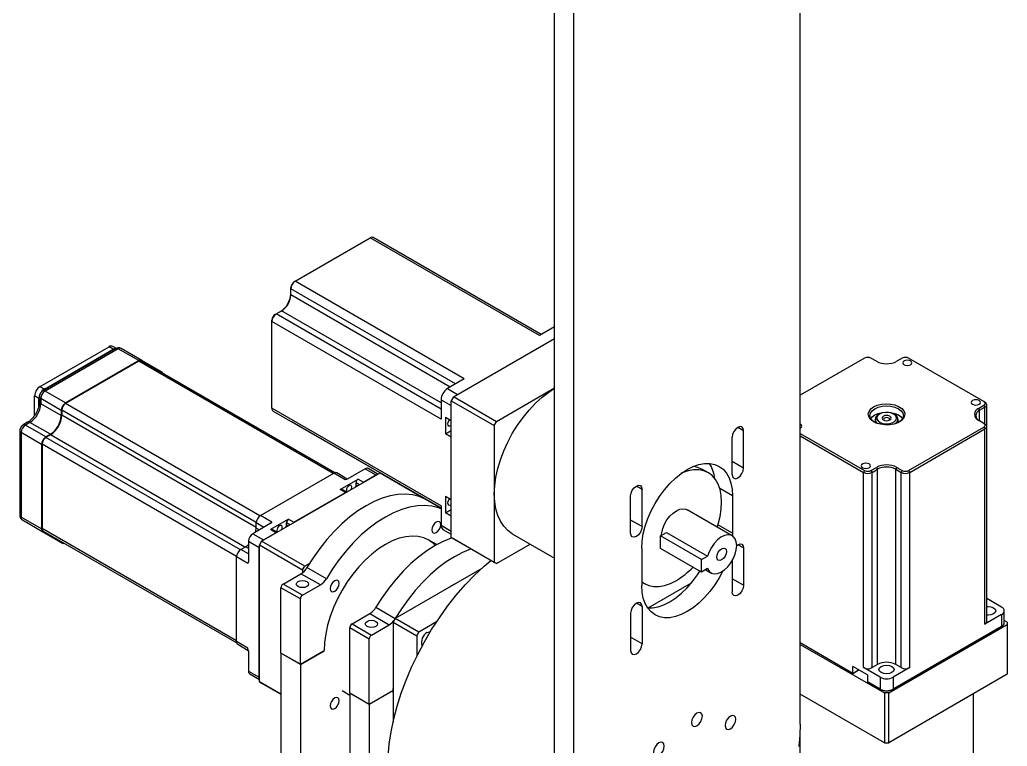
# Model space of a CAD drawing. Header units: millimetres. Extents: x -654 to -8, y -665 to 110.
# Drawn here: x -340.7 to -16.7, y -531.6 to -293.2 of the extents above; entities that cross this region are included whole.
import ezdxf

# ---------------------------------------------------------------- set-up
doc = ezdxf.new("R2010")
doc.units = ezdxf.units.MM

msp = doc.modelspace()

# ---------------------------------------------------------------- linework, layer by layer
at = {"color": 7, "linetype": 'Continuous', "lineweight": 25}
for p, q in [((-84.6, -524.33), (-84.6, 6.42)), ((-165.21, -563.52), (-165.21, -32.77)), ((-158.85, -567.19), (-158.85, -36.44)), ((-250.38, -379.01), (-225.7, -364.77)), ((-170.2, -396.81), (-225.7, -364.77)), ((-169.61, -396.47), (-224.7, -364.67)), ((-250.74, -379.22), (-250.38, -379.01)), ((-194.87, -411.06), (-250.38, -379.01)), ((-251.8, -383.5), (-251.8, -381.05)), ((-197.7, -412.69), (-251.8, -381.46)), ((-199.47, -413.71), (-251.8, -383.5)), ((-256.57, -389.73), (-254.8, -388.71)), ((-202.47, -418.91), (-254.8, -388.71)), ((-257.98, -420.68), (-257.98, -391.77)), ((-256.92, -389.93), (-256.57, -389.73)), ((-202.47, -420.96), (-256.57, -389.73)), ((-202.47, -424.22), (-257.98, -392.18)), ((-165.21, -393.93), (-170.2, -396.81)), ((-198.44, -416.95), (-165.21, -397.77)), ((-334.07, -413.54), (-311.44, -400.48)), ((-309.15, -401.1), (-333.19, -414.98)), ((-332.65, -414.36), (-310.03, -401.29)), ((-308.4, -401.17), (-332.44, -415.05)), ((-310.03, -401.29), (-311.44, -400.48)), ((-309, -401.04), (-310.19, -400.35)), ((-301.68, -405.05), (-308.4, -401.17)), ((-300.68, -404.95), (-307.4, -401.07)), ((-301.68, -405.05), (-325.72, -418.93)), ((-294.25, -408.67), (-300.65, -404.97)), ((-63.52, -404.23), (-84.6, -416.4)), ((-59.63, -405.25), (-61.4, -404.23)), ((-51.15, -404.23), (-52.91, -405.25)), ((-24.35, -418.47), (-49.03, -404.23)), ((-301.68, -405.25), (-325.72, -419.13)), ((-237.87, -442.09), (-301.68, -405.25)), ((-237.3, -441.83), (-300.81, -405.17)), ((-194.87, -411.06), (-200.35, -414.22)), ((-334.07, -413.54), (-332.65, -414.36)), ((-200.35, -414.22), (-197.03, -416.14)), ((-165.21, -414.1), (-184.3, -425.12)), ((-334.42, -417.42), (-335.84, -416.6)), ((-335.84, -422.97), (-335.84, -416.6)), ((-334.42, -419.85), (-334.42, -417.42)), ((-334.29, -416.89), (-334.29, -418.6)), ((-327.14, -421.38), (-333.86, -417.5)), ((-333.86, -417.5), (-333.86, -419.21)), ((-325.72, -418.93), (-332.44, -415.05)), ((-202.47, -417.89), (-202.47, -424.22)), ((-202.47, -417.89), (-199.15, -419.81)), ((-198.44, -416.95), (-199.15, -418.18)), ((-184.3, -425.12), (-198.44, -416.95)), ((-327.14, -423.09), (-333.86, -419.21)), ((-261.9, -455.98), (-325.72, -419.13)), ((-202.47, -452.72), (-257.98, -420.68)), ((-199.15, -418.18), (-185.01, -426.34)), ((-199.15, -463.09), (-199.15, -418.18)), ((-26.12, -420.72), (-24.35, -419.7)), ((-26.12, -420.72), (-25.76, -421.33)), ((-25.76, -421.33), (-23.99, -420.31)), ((-24.35, -418.47), (-23.99, -418.68)), ((-24.35, -419.7), (-23.99, -420.31)), ((-23.99, -425.82), (-23.99, -420.31)), ((-23.41, -490.74), (-23.41, -419.5)), ((-327.14, -421.38), (-327.14, -423.09)), ((-326.96, -421.27), (-326.96, -422.99)), ((-263.13, -458.12), (-326.96, -421.27)), ((-263.14, -459.83), (-326.96, -422.99)), ((-257.57, -421.59), (-202.47, -453.4)), ((-201.06, -423.55), (-199.15, -424.65)), ((-201.06, -423.55), (-201.06, -429.06)), ((-60.02, -424.29), (-60.02, -425.36)), ((-58.57, -422.56), (-58.93, -422.76)), ((-53.62, -422.76), (-53.98, -422.56)), ((-52.52, -425.36), (-52.52, -424.29)), ((-25.76, -424.8), (-25.76, -421.33)), ((-338.14, -425.26), (-339.63, -426.12)), ((-337.39, -425.34), (-338.88, -426.19)), ((-332.16, -430.07), (-338.88, -426.19)), ((-330.67, -429.22), (-337.39, -425.34)), ((-251.38, -425.16), (-202.47, -453.4)), ((-185.01, -426.34), (-184.3, -425.12)), ((-185.01, -426.34), (-185.01, -471.25)), ((-103.18, -428.03), (-105.06, -426.95)), ((-49.03, -441.09), (-24.35, -426.84)), ((-48.67, -441.7), (-23.99, -427.46)), ((-24.35, -425.62), (-26.12, -424.6)), ((-24.35, -425.62), (-23.99, -425.82)), ((-24.35, -426.84), (-23.99, -427.46)), ((-23.99, -491.55), (-23.99, -427.46)), ((-340.73, -428.03), (-340.73, -455.79)), ((-333.57, -432.52), (-340.29, -428.64)), ((-340.29, -428.64), (-340.29, -456.41)), ((-330.67, -429.22), (-332.16, -430.07)), ((-330.67, -429.42), (-332.16, -430.28)), ((-268.33, -467.12), (-332.16, -430.28)), ((-266.86, -466.26), (-330.67, -429.42)), ((-201.06, -429.06), (-199.15, -427.96)), ((-199.15, -430.16), (-201.06, -429.06)), ((-106.93, -442.44), (-106.93, -430.2)), ((-103.18, -440.28), (-103.18, -428.03)), ((-84.6, -428.92), (-63.52, -441.09)), ((-84.6, -429.74), (-63.87, -441.7)), ((-333.57, -432.52), (-333.57, -460.28)), ((-333.4, -432.42), (-333.4, -460.18)), ((-269.57, -469.27), (-333.4, -432.42)), ((-227.37, -440.52), (-233.07, -443.82)), ((-227.37, -440.52), (-223.83, -442.56)), ((-223.17, -442.27), (-226.37, -440.42)), ((-114.76, -441.84), (-116.88, -440.61)), ((-103.18, -440.28), (-106.93, -438.12)), ((-61.4, -441.09), (-59.63, -440.07)), ((-61.05, -441.7), (-59.28, -440.68)), ((-59.63, -440.07), (-59.28, -440.68)), ((-59.28, -504.78), (-59.28, -440.68)), ((-52.91, -440.07), (-53.27, -440.68)), ((-53.27, -504.78), (-53.27, -440.68)), ((-53.27, -440.68), (-51.5, -441.7)), ((-52.91, -440.07), (-51.15, -441.09)), ((-261.73, -455.87), (-237.69, -441.99)), ((-261.38, -464.32), (-222.49, -441.87)), ((-233.98, -444.13), (-237.69, -441.99)), ((-233.24, -443.89), (-236.69, -441.89)), ((-235.6, -447.32), (-229.66, -443.89)), ((-229.66, -443.89), (-227.9, -444.91)), ((-227.9, -444.91), (-223.83, -442.56)), ((-223.79, -442.62), (-223.83, -442.56)), ((-222.49, -441.87), (-208.34, -450.03)), ((-63.52, -441.09), (-63.87, -441.7)), ((-63.87, -505.8), (-63.87, -441.7)), ((-61.4, -441.09), (-61.05, -441.7)), ((-61.05, -505.8), (-61.05, -441.7)), ((-51.15, -441.09), (-51.5, -441.7)), ((-51.5, -505.8), (-51.5, -441.7)), ((-49.03, -441.09), (-48.67, -441.7)), ((-48.67, -505.8), (-48.67, -441.7)), ((-230.44, -446.46), (-230.37, -445.77)), ((-230.37, -445.77), (-230.37, -445.11)), ((-229.24, -445.77), (-230.37, -445.11)), ((-230.37, -445.77), (-229.8, -446.09)), ((-227.9, -444.91), (-227.86, -444.97)), ((-136.52, -447.28), (-138.39, -446.19)), ((-106.84, -449.39), (-111.01, -446.98)), ((-250.74, -458.09), (-233.84, -448.34)), ((-233.84, -448.34), (-235.6, -447.32)), ((-233.47, -448.21), (-235.1, -447.27)), ((-233.84, -448.34), (-233.8, -448.4)), ((-208.34, -450.03), (-208.51, -450.13)), ((-208.34, -450.03), (-207.64, -450.44)), ((-201.06, -449.51), (-199.15, -450.62)), ((-201.06, -449.51), (-201.06, -455.03)), ((-140.26, -461.69), (-140.26, -449.44)), ((-136.52, -459.52), (-136.52, -447.28)), ((-106.84, -449.39), (-106.84, -461.64)), ((-202.47, -453.54), (-207.68, -450.53)), ((-207.64, -450.56), (-207.64, -450.44)), ((-202.47, -452.72), (-202.47, -459.05)), ((-333.57, -460.28), (-340.29, -456.41)), ((-258.02, -458.01), (-261.73, -455.87)), ((-201.06, -455.03), (-199.15, -453.92)), ((-199.15, -456.13), (-201.06, -455.03)), ((-106.91, -462.53), (-121.76, -453.96)), ((-339.88, -457.32), (-333.16, -461.2)), ((-258.57, -458.54), (-264.28, -461.83)), ((-263.14, -460.03), (-263.14, -458.32)), ((-260.67, -459.75), (-263.14, -458.32)), ((-262.16, -460.61), (-263.14, -460.03)), ((-258.57, -458.54), (-258.02, -458.01)), ((-252.5, -457.07), (-258.44, -460.5)), ((-253.28, -459.65), (-253.21, -458.95)), ((-253.21, -458.95), (-253.21, -458.3)), ((-252.08, -458.95), (-253.21, -458.3)), ((-253.21, -458.95), (-252.64, -459.28)), ((-252.5, -457.07), (-250.74, -458.09)), ((-250.74, -458.09), (-250.7, -458.16)), ((-202.47, -459.05), (-199.15, -460.97)), ((-136.52, -459.52), (-140.26, -457.36)), ((-106.84, -461.64), (-111.61, -458.89)), ((-333.47, -461.02), (-333.44, -461.04)), ((-333.44, -461.04), (-326.72, -464.92)), ((-269.58, -497.02), (-333.4, -460.18)), ((-333.03, -460.98), (-269.52, -497.65)), ((-264.28, -461.83), (-260.74, -463.87)), ((-260.74, -463.87), (-256.67, -461.52)), ((-256.67, -461.52), (-258.44, -460.5)), ((-256.31, -461.4), (-257.94, -460.45)), ((-256.67, -461.52), (-256.64, -461.58)), ((-201.85, -460.42), (-199.15, -461.98)), ((-185.01, -471.25), (-199.15, -463.09)), ((-199.15, -463.09), (-198.44, -463.5)), ((-179.11, -461.85), (-165.21, -469.87)), ((-130.42, -462.59), (-128.47, -461.47)), ((-116.99, -470.35), (-130.42, -462.59)), ((-130.42, -466.68), (-130.42, -462.59)), ((-128.47, -461.47), (-115.03, -469.22)), ((-106.84, -461.64), (-106.86, -462.56)), ((-326.63, -464.68), (-326.6, -464.7)), ((-326.6, -464.7), (-269.52, -497.65)), ((-268.17, -467.01), (-266.68, -466.16)), ((-265.69, -466.73), (-266.68, -466.16)), ((-265.69, -464.28), (-262.15, -466.32)), ((-265.69, -464.28), (-265.69, -470.87)), ((-262.15, -508.94), (-262.15, -466.32)), ((-262.15, -466.32), (-262.08, -466.32)), ((-261.38, -464.32), (-262.08, -465.54)), ((-262.08, -465.54), (-247.94, -473.71)), ((-262.08, -510.45), (-262.08, -465.54)), ((-247.23, -472.48), (-261.38, -464.32)), ((-260.74, -463.87), (-260.71, -463.93)), ((-203.88, -465.42), (-206.47, -463.93)), ((-198.44, -463.5), (-184.3, -471.66)), ((-184.3, -471.66), (-173.2, -465.25)), ((-136.61, -466.57), (-136.61, -478.82)), ((-103.18, -466.52), (-105.06, -465.44)), ((-103.18, -466.52), (-103.18, -478.77)), ((-265.87, -471.61), (-269.58, -469.46)), ((-269.58, -497.23), (-269.58, -469.46)), ((-265.69, -468.44), (-268.17, -467.01)), ((-116.99, -474.43), (-130.42, -466.68)), ((-116.99, -470.35), (-115.03, -469.22)), ((-247.94, -473.71), (-247.23, -472.48)), ((-245.66, -471.57), (-247.23, -472.48)), ((-240.12, -476.6), (-246.48, -472.93)), ((-184.3, -471.66), (-185.01, -471.25)), ((-116.99, -474.43), (-116.99, -470.35)), ((-106.93, -470.65), (-106.93, -480.94)), ((-254.31, -478.36), (-248.44, -474.98)), ((-242.08, -478.65), (-248.44, -474.98)), ((-247.94, -473.71), (-247.94, -474.64)), ((-189.11, -473.22), (-217.54, -489.63)), ((-115.03, -473.31), (-116.99, -474.43)), ((-115.64, -473.66), (-113.91, -474.66)), ((-248.65, -483.26), (-255.01, -479.59)), ((-255.01, -501.02), (-255.01, -479.59)), ((-247.94, -482.04), (-254.31, -478.36)), ((-247.94, -482.04), (-242.08, -478.65)), ((-136.61, -477.72), (-135.76, -478.21)), ((-134.48, -486.17), (-120.28, -477.97)), ((-103.18, -478.77), (-106.93, -476.61)), ((-248.65, -504.69), (-248.65, -483.26)), ((-223.85, -485.99), (-217.54, -489.64)), ((-136.52, -485.77), (-138.39, -484.69)), ((-136.52, -485.77), (-136.52, -498.02)), ((-18.51, -485.94), (-23.41, -483.12)), ((-231.68, -491.43), (-225.82, -488.04)), ((-225.82, -488.04), (-219.45, -491.72)), ((-140.26, -487.93), (-140.26, -500.18)), ((-18.51, -488.39), (-23.99, -491.55)), ((-18.51, -488.39), (-18.51, -492.27)), ((-17.64, -491.04), (-17.64, -487.17)), ((-231.68, -491.43), (-225.31, -495.1)), ((-225.31, -495.1), (-219.45, -491.72)), ((-217.54, -489.63), (-218.24, -490.85)), ((-218.24, -490.85), (-210.47, -495.34)), ((-218.24, -490.85), (-218.24, -523.69)), ((-209.76, -494.12), (-217.54, -489.63)), ((-203.94, -490.76), (-209.76, -494.12)), ((-55.57, -514.11), (-16.68, -491.66)), ((-18.69, -492.37), (-54.33, -512.94)), ((-18.51, -492.27), (-54.15, -512.84)), ((-18.69, -492.37), (-18.51, -492.27)), ((-16.68, -490.84), (-17.64, -490.29)), ((-16.68, -490.84), (-16.68, -507.99)), ((-232.39, -492.65), (-226.02, -496.33)), ((-232.39, -514.08), (-232.39, -492.65)), ((-210.47, -495.34), (-209.76, -494.12)), ((-210.47, -495.34), (-210.47, -502.06)), ((-265.87, -499.37), (-269.58, -497.23)), ((-269.17, -498.14), (-265.73, -500.13)), ((-226.02, -517.76), (-226.02, -496.33)), ((-136.52, -498.02), (-140.26, -495.85)), ((-67.36, -507.67), (-84.6, -497.71)), ((-67.36, -507.67), (-84.6, -497.71)), ((-84.6, -498.16), (-56.98, -514.11)), ((-265.69, -500.31), (-265.87, -499.37)), ((-265.69, -500.31), (-265.69, -506.9)), ((-248.65, -504.69), (-255.01, -501.02)), ((-255.01, -501.06), (-254.98, -501.04)), ((-248.65, -504.74), (-255.01, -501.06)), ((-255.01, -501.06), (-255.01, -546.01)), ((-248.65, -504.69), (-240.85, -500.19)), ((-248.65, -504.74), (-240.87, -500.25)), ((-248.65, -504.74), (-248.65, -549.69)), ((-62.58, -508.18), (-67.36, -505.42)), ((-67.36, -507.67), (-67.36, -505.42)), ((-59.28, -504.78), (-61.05, -505.8)), ((-51.5, -505.8), (-53.27, -504.78)), ((-265.69, -506.9), (-262.15, -508.94)), ((-265.28, -507.82), (-262.08, -509.66)), ((-67.36, -507.67), (-65.45, -506.57)), ((-67.36, -507.67), (-65.63, -506.67)), ((-65.63, -506.67), (-65.4, -506.55)), ((-65.63, -506.67), (-65.45, -506.57)), ((-65.45, -506.57), (-65.45, -506.52)), ((-58.39, -508.96), (-63.87, -505.8)), ((-62.58, -508.18), (-62.58, -510.42)), ((-16.68, -507.99), (-55.57, -530.44)), ((-48.67, -505.8), (-54.15, -508.96)), ((-262.15, -508.94), (-262.08, -508.94)), ((-255.01, -514.54), (-262.08, -510.45)), ((-262.08, -510.45), (-261.38, -510.86)), ((-261.38, -510.86), (-255.01, -514.54)), ((-218.24, -511.93), (-218.28, -513.29)), ((-58.39, -512.84), (-62.58, -510.42)), ((-62.23, -510.63), (-62.58, -510.42)), ((-58.22, -512.94), (-62.23, -510.63)), ((-58.39, -508.96), (-58.39, -512.84)), ((-54.15, -508.96), (-54.15, -512.84)), ((-234.97, -513.29), (-232.39, -514.78)), ((-232.39, -514.08), (-226.02, -517.76)), ((-232.39, -514.12), (-232.35, -514.1)), ((-232.39, -514.12), (-226.02, -517.8)), ((-232.39, -514.12), (-232.39, -559.03)), ((-226.02, -517.76), (-218.28, -513.29)), ((-226.02, -517.8), (-218.28, -513.33)), ((-218.31, -513.31), (-218.28, -513.33)), ((-218.28, -513.33), (-218.24, -514.69)), ((-56.98, -530.44), (-84.6, -514.49)), ((-58.22, -512.94), (-58.39, -512.84)), ((-55.57, -514.11), (-56.98, -514.11)), ((-56.98, -514.11), (-56.98, -530.44)), ((-55.57, -530.44), (-55.57, -514.11)), ((-54.33, -512.94), (-54.15, -512.84)), ((-27.77, -541.87), (-27.77, -514.39)), ((-226.02, -517.8), (-226.02, -562.71)), ((-84.77, -528.57), (-84.77, -541.87)), ((-56.98, -530.44), (-55.57, -530.44))]:
    msp.add_line(p, q, dxfattribs=at)
at = {"color": 7, "linetype": 'Continuous', "lineweight": 25, "flags": 128}
for points in [[(-300.32, -405.45), (-300.38, -405.3), (-300.51, -405.1), (-300.68, -404.95), (-300.9, -404.87), (-301.14, -404.86), (-301.41, -404.92), (-301.68, -405.05)], [(-50.55, -405.15), (-50.87, -405.43), (-50.99, -405.76), (-50.87, -406.09), (-50.55, -406.37), (-50.06, -406.56), (-49.49, -406.63), (-48.91, -406.56), (-48.42, -406.37), (-48.1, -406.09), (-47.99, -405.76), (-48.1, -405.43), (-48.42, -405.15), (-48.91, -404.96), (-49.49, -404.89), (-50.06, -404.96), (-50.55, -405.15)], [(-185.01, -448.8), (-184.88, -446.12), (-184.5, -443.33), (-183.88, -440.46), (-183.01, -437.55), (-181.92, -434.63), (-180.61, -431.75), (-179.11, -428.94), (-177.42, -426.22), (-175.58, -423.65), (-173.6, -421.25), (-171.51, -419.04), (-169.34, -417.07), (-167.11, -415.34), (-165.21, -414.1)], [(-28.06, -418.13), (-28.39, -418.41), (-28.5, -418.74), (-28.39, -419.07), (-28.06, -419.35), (-27.57, -419.54), (-27, -419.61), (-26.43, -419.54), (-25.94, -419.35), (-25.61, -419.07), (-25.5, -418.74), (-25.61, -418.41), (-25.94, -418.13), (-26.43, -417.94), (-27, -417.87), (-27.57, -417.94), (-28.06, -418.13)], [(-60.52, -420.21), (-59.33, -419.68), (-57.95, -419.33), (-56.46, -419.2), (-54.96, -419.28), (-53.55, -419.57), (-52.31, -420.06), (-51.31, -420.71), (-50.63, -421.49), (-50.3, -422.33), (-50.35, -423.2), (-50.77, -424.03), (-51.53, -424.78), (-52.6, -425.4), (-53.89, -425.84), (-55.33, -426.08), (-56.84, -426.11), (-58.31, -425.92), (-59.65, -425.52), (-60.77, -424.95), (-61.62, -424.23), (-62.13, -423.41), (-62.27, -422.55), (-62.04, -421.69), (-61.44, -420.9), (-60.52, -420.21)], [(-60.33, -425.21), (-61.04, -424.65), (-61.59, -423.89), (-61.77, -423.07), (-61.59, -422.25), (-61.04, -421.48), (-60.16, -420.82), (-59.02, -420.32), (-57.7, -420), (-56.27, -419.89), (-54.85, -420), (-53.52, -420.32), (-52.38, -420.82)], [(-52.38, -420.82), (-51.51, -421.48), (-50.96, -422.25), (-50.77, -423.07), (-50.96, -423.89), (-51.51, -424.65), (-52.21, -425.21)], [(-199.15, -426.43), (-199.56, -426.57), (-199.9, -426.5), (-200.13, -426.24), (-200.21, -425.81), (-200.13, -425.3), (-199.9, -424.77), (-199.62, -424.38)], [(-61.48, -424.09), (-61.04, -423.52), (-60.16, -422.86), (-59.02, -422.36), (-57.7, -422.04), (-56.27, -421.93), (-54.85, -422.04), (-53.52, -422.36), (-52.38, -422.86), (-51.51, -423.52), (-51.07, -424.09)], [(-58.57, -422.56), (-59.19, -423.06), (-59.5, -423.65), (-59.45, -424.27), (-59.07, -424.84), (-58.37, -425.32), (-57.45, -425.63), (-56.41, -425.76), (-55.35, -425.68), (-54.39, -425.41), (-53.63, -424.97), (-53.16, -424.42), (-53.03, -423.81), (-53.25, -423.2), (-53.79, -422.67), (-54.61, -422.27), (-55.61, -422.05), (-56.68, -422.02), (-57.7, -422.2), (-58.57, -422.56)], [(-57.33, -423.27), (-57.66, -423.55), (-57.77, -423.88), (-57.66, -424.21), (-57.33, -424.5), (-56.85, -424.68), (-56.27, -424.75), (-55.7, -424.68), (-55.21, -424.5), (-54.89, -424.21), (-54.77, -423.88), (-54.89, -423.55), (-55.21, -423.27), (-55.7, -423.08), (-56.27, -423.02), (-56.85, -423.08), (-57.33, -423.27)], [(-55.57, -423.88), (-55.89, -423.76), (-56.27, -423.71), (-56.66, -423.76), (-56.98, -423.88), (-57.2, -424.07), (-57.27, -424.29), (-57.2, -424.51), (-57.12, -424.6)], [(-55.43, -424.6), (-55.35, -424.51), (-55.27, -424.29), (-55.35, -424.07), (-55.57, -423.88)], [(-53.45, -425.71), (-52.93, -425.27), (-52.57, -424.63), (-52.57, -423.95), (-52.93, -423.31), (-53.62, -422.76)], [(-251.38, -425.16), (-251.38, -425.16), (-251.41, -425.14)], [(-103.18, -428.03), (-103.33, -427.29), (-103.73, -426.82), (-104.34, -426.7), (-105.06, -426.95), (-105.77, -427.53), (-106.38, -428.35), (-106.79, -429.29), (-106.93, -430.2)], [(-84.6, -427.25), (-84.49, -427.19), (-84.16, -426.91), (-84.05, -426.58), (-84.16, -426.25), (-84.49, -425.97), (-84.6, -425.91)], [(-136.61, -466.57), (-136.48, -464.26), (-136.1, -461.83), (-135.47, -459.34), (-134.61, -456.83), (-133.53, -454.34), (-132.25, -451.9), (-130.78, -449.58), (-129.17, -447.39), (-127.42, -445.39), (-125.58, -443.6), (-123.67, -442.06), (-121.72, -440.79), (-119.78, -439.82), (-117.87, -439.16), (-116.03, -438.81), (-114.28, -438.8), (-112.66, -439.11), (-111.2, -439.75), (-109.91, -440.7), (-108.83, -441.95), (-107.97, -443.47), (-107.35, -445.23), (-106.97, -447.22), (-106.84, -449.39)], [(-119.52, -439.71), (-118.34, -439.98), (-116.88, -440.61)], [(-106.93, -442.44), (-106.79, -443.19), (-106.38, -443.66), (-105.77, -443.78), (-105.06, -443.53), (-104.34, -442.95), (-103.73, -442.13), (-103.33, -441.19), (-103.18, -440.28)], [(-64.12, -438.95), (-64.45, -439.23), (-64.56, -439.56), (-64.45, -439.89), (-64.12, -440.17), (-63.64, -440.36), (-63.06, -440.42), (-62.49, -440.36), (-62, -440.17), (-61.68, -439.89), (-61.56, -439.56), (-61.68, -439.23), (-62, -438.95), (-62.49, -438.76), (-63.06, -438.69), (-63.64, -438.76), (-64.12, -438.95)], [(-223.83, -442.56), (-223.55, -442.43), (-223.39, -442.39)], [(-111.86, -459.68), (-111.54, -458.67), (-110.92, -456.18), (-110.54, -453.76), (-110.41, -451.45), (-110.54, -449.29), (-110.92, -447.31), (-111.54, -445.54), (-112.4, -444.03), (-113.48, -442.78), (-114.76, -441.84), (-116.22, -441.2), (-117.83, -440.89), (-119.58, -440.9), (-121.42, -441.24), (-123.32, -441.9), (-123.64, -442.04)], [(-231.75, -446.56), (-231.82, -446.21), (-232.01, -445.99), (-232.29, -445.94), (-232.63, -446.05), (-232.97, -446.33), (-233.26, -446.71), (-233.45, -447.15), (-233.52, -447.58), (-233.45, -447.94), (-233.31, -448.12)], [(-231.95, -447.33), (-231.82, -446.99), (-231.75, -446.56)], [(-140.26, -449.44), (-140.12, -448.53), (-139.71, -447.59), (-139.11, -446.77), (-138.39, -446.19), (-137.67, -445.94), (-137.06, -446.06), (-136.66, -446.53), (-136.52, -447.28)], [(-207.68, -450.53), (-209.7, -449.66), (-211.87, -449.11), (-214.19, -448.88), (-216.62, -448.99), (-219.15, -449.43), (-221.75, -450.2), (-224.41, -451.29), (-227.08, -452.68), (-229.76, -454.38), (-232.41, -456.35), (-235.01, -458.59), (-237.54, -461.07), (-239.98, -463.77), (-242.29, -466.66), (-244.47, -469.73), (-246.48, -472.93)], [(-199.15, -452.39), (-199.56, -452.53), (-199.9, -452.47), (-200.13, -452.2), (-200.21, -451.78), (-200.13, -451.26), (-199.9, -450.73), (-199.62, -450.34)], [(-179.11, -461.85), (-179.11, -461.85), (-180.61, -460.77), (-181.92, -459.4), (-183.01, -457.74), (-183.88, -455.83), (-184.5, -453.68), (-184.88, -451.33), (-185.01, -448.8)], [(-202.47, -453.66), (-203.33, -453.33), (-205.51, -452.78), (-207.82, -452.56), (-210.26, -452.67), (-212.79, -453.11), (-215.39, -453.87), (-218.04, -454.96), (-220.72, -456.36), (-223.39, -458.05), (-226.05, -460.03), (-228.65, -462.26), (-231.18, -464.74), (-233.61, -467.44), (-235.93, -470.34), (-238.1, -473.4), (-240.12, -476.6)], [(-130.2, -462.47), (-130.08, -461.54), (-129.72, -460.12), (-129.13, -458.69), (-128.35, -457.34), (-127.41, -456.11), (-126.36, -455.09), (-125.26, -454.31), (-124.16, -453.82), (-123.11, -453.63), (-122.17, -453.77), (-121.76, -453.96)], [(-263.29, -461.26), (-263.21, -460.87), (-263.14, -460.03)], [(-254.59, -459.75), (-254.66, -459.4), (-254.85, -459.18), (-255.13, -459.12), (-255.47, -459.24), (-255.81, -459.51), (-256.1, -459.9), (-256.29, -460.34), (-256.36, -460.77), (-256.29, -461.12), (-256.15, -461.3)], [(-254.79, -460.52), (-254.66, -460.18), (-254.59, -459.75)], [(-202.57, -458.89), (-202.68, -458.3), (-203, -457.93), (-203.48, -457.83), (-204.05, -458.03), (-204.62, -458.49), (-205.1, -459.14), (-205.42, -459.88), (-205.54, -460.6), (-205.42, -461.19), (-205.1, -461.56), (-204.62, -461.66), (-204.05, -461.46), (-203.48, -461), (-203, -460.35), (-202.68, -459.61), (-202.57, -458.89)], [(-136.52, -459.52), (-136.66, -460.43), (-137.06, -461.37), (-137.67, -462.19), (-138.39, -462.77), (-139.11, -463.02), (-139.71, -462.9), (-140.12, -462.43), (-140.26, -461.69)], [(-333.57, -460.28), (-333.55, -460.59), (-333.46, -460.85), (-333.33, -461.05), (-333.16, -461.2), (-332.94, -461.28), (-332.7, -461.29), (-332.55, -461.26)], [(-204.31, -465.67), (-204.99, -465.02), (-206.5, -463.95), (-208.18, -463.19), (-210.02, -462.74), (-211.99, -462.62), (-214.08, -462.83), (-216.24, -463.36), (-218.47, -464.21), (-220.72, -465.36), (-222.97, -466.81), (-225.19, -468.53), (-227.36, -470.5), (-229.44, -472.7), (-231.42, -475.1), (-233.26, -477.66), (-234.94, -480.37), (-236.45, -483.18), (-237.75, -486.05), (-238.85, -488.96), (-239.71, -491.87), (-240.34, -494.73), (-240.72, -497.52), (-240.85, -500.19)], [(-198.95, -463.2), (-199.13, -463.26), (-201.78, -464.35), (-204.45, -465.75), (-207.13, -467.44), (-209.78, -469.41), (-212.39, -471.65), (-214.92, -474.13), (-217.35, -476.83), (-219.66, -479.73), (-221.84, -482.79), (-223.85, -485.99)], [(-115.03, -473.31), (-114.5, -474.17), (-113.76, -474.74), (-112.83, -474.98), (-111.78, -474.88), (-110.65, -474.44), (-109.51, -473.7), (-108.42, -472.68), (-107.43, -471.44), (-106.61, -470.06), (-105.98, -468.59), (-105.59, -467.13), (-105.46, -465.74), (-105.59, -464.5), (-105.98, -463.49), (-106.61, -462.74), (-107.43, -462.31), (-108.42, -462.21), (-109.51, -462.46), (-110.65, -463.03), (-111.78, -463.89), (-112.83, -465.01), (-113.76, -466.32), (-114.5, -467.75), (-115.03, -469.22)], [(-266.68, -466.16), (-265.99, -465.68), (-265.69, -465.42)], [(-262.15, -466.32), (-262.13, -465.99), (-262.08, -465.77)], [(-261.87, -465.18), (-261.74, -464.93), (-261.59, -464.69)], [(-261.18, -464.21), (-261.02, -464.06), (-260.74, -463.87)], [(-110.41, -466.78), (-109.81, -466.57), (-109.29, -466.67), (-108.95, -467.06), (-108.83, -467.69), (-108.95, -468.45), (-109.29, -469.24), (-109.81, -469.93), (-110.41, -470.42), (-111.01, -470.63), (-111.52, -470.53), (-111.87, -470.13), (-111.99, -469.51), (-111.87, -468.74), (-111.52, -467.95), (-111.01, -467.26), (-110.41, -466.78)], [(-105.46, -465.73), (-105.06, -465.44), (-104.34, -465.19), (-103.73, -465.31), (-103.33, -465.78), (-103.18, -466.52)], [(-192.59, -466.88), (-192.76, -466.94), (-195.41, -468.02), (-198.09, -469.42), (-200.77, -471.11), (-203.42, -473.09), (-206.02, -475.33), (-208.55, -477.81), (-210.98, -480.51), (-213.3, -483.4), (-215.47, -486.46), (-217.49, -489.67)], [(-220.01, -538.82), (-219.88, -534.93), (-219.51, -530.93), (-218.88, -526.82), (-218, -522.63), (-216.88, -518.4), (-215.53, -514.13), (-213.95, -509.87), (-212.16, -505.63), (-210.15, -501.44), (-207.96, -497.32), (-205.58, -493.3), (-203.03, -489.4), (-200.32, -485.65), (-197.48, -482.06), (-194.52, -478.66), (-191.46, -475.46), (-188.31, -472.49), (-186.13, -470.61)], [(-110, -474.06), (-111.2, -476.31), (-112.66, -478.64), (-114.28, -480.82), (-116.03, -482.82), (-117.87, -484.61), (-119.78, -486.15), (-121.72, -487.42), (-123.67, -488.39), (-125.58, -489.06), (-127.42, -489.4), (-129.17, -489.41), (-130.78, -489.1), (-132.25, -488.46), (-133.53, -487.51), (-134.61, -486.27), (-135.47, -484.75), (-136.1, -482.98), (-136.48, -480.99), (-136.61, -478.82)], [(-134.69, -486.16), (-133.08, -486.13), (-131.23, -485.79), (-129.32, -485.13), (-127.38, -484.15), (-125.44, -482.88), (-123.53, -481.34), (-121.68, -479.56), (-119.94, -477.55), (-118.32, -475.37), (-117.51, -474.13)], [(-246.53, -479.2), (-247.18, -479.45), (-247.96, -479.54), (-248.73, -479.45), (-249.39, -479.2), (-249.83, -478.82), (-249.98, -478.37), (-249.83, -477.93), (-249.39, -477.55), (-248.73, -477.29), (-247.96, -477.21), (-247.18, -477.29), (-246.53, -477.55), (-246.09, -477.93), (-245.93, -478.37), (-246.09, -478.82), (-246.53, -479.2)], [(-235.9, -478.13), (-236.01, -477.54), (-236.33, -477.17), (-236.82, -477.07), (-237.38, -477.27), (-237.95, -477.73), (-238.43, -478.38), (-238.76, -479.12), (-238.87, -479.84), (-238.76, -480.44), (-238.43, -480.81), (-237.95, -480.9), (-237.38, -480.7), (-236.82, -480.24), (-236.33, -479.59), (-236.01, -478.85), (-235.9, -478.13)], [(-196.9, -477.71), (-198.09, -478.36), (-199.29, -479.09)], [(-136.61, -477.63), (-135.76, -478.21), (-134.3, -478.85), (-132.68, -479.16), (-130.94, -479.15), (-129.1, -478.81), (-127.2, -478.14), (-125.26, -477.17)], [(-103.18, -478.77), (-103.33, -479.68), (-103.73, -480.62), (-104.34, -481.44), (-105.06, -482.02), (-105.77, -482.27), (-106.38, -482.15), (-106.79, -481.68), (-106.93, -480.94)], [(-136.52, -485.77), (-136.66, -485.02), (-137.06, -484.55), (-137.67, -484.44), (-138.39, -484.69), (-139.11, -485.26), (-139.71, -486.08), (-140.12, -487.02), (-140.26, -487.93)], [(-23.41, -485.74), (-22.97, -485.72), (-22.01, -485.83), (-21.2, -486.14), (-20.66, -486.61), (-20.47, -487.17), (-20.66, -487.72), (-21.2, -488.19), (-22.01, -488.5), (-22.97, -488.61), (-23.41, -488.59)], [(-226.76, -490.61), (-226.11, -490.36), (-225.33, -490.27), (-224.56, -490.36), (-223.9, -490.61), (-223.46, -490.99), (-223.31, -491.44), (-223.46, -491.88), (-223.9, -492.26), (-224.56, -492.52), (-225.33, -492.61), (-226.11, -492.52), (-226.76, -492.26), (-227.2, -491.88), (-227.36, -491.44), (-227.2, -490.99), (-226.76, -490.61)], [(-206.98, -494.29), (-206.28, -494.04), (-206.03, -494.03)], [(-140.26, -500.18), (-140.12, -500.92), (-139.71, -501.39), (-139.11, -501.51), (-138.39, -501.26), (-137.67, -500.68), (-137.06, -499.86), (-136.66, -498.93), (-136.52, -498.02)], [(-265.77, -499.91), (-265.84, -499.67), (-265.87, -499.37)], [(-58.04, -505.37), (-57.23, -505.06), (-56.27, -504.95), (-55.32, -505.06), (-54.51, -505.37), (-53.96, -505.84), (-53.77, -506.39), (-53.96, -506.94), (-54.51, -507.41), (-55.32, -507.73), (-56.27, -507.84), (-57.23, -507.73), (-58.04, -507.41), (-58.58, -506.94), (-58.77, -506.39), (-58.58, -505.84), (-58.04, -505.37)], [(-262.08, -509.41), (-262.13, -509.25), (-262.15, -508.94)], [(-235.9, -516.62), (-236.01, -516.03), (-236.33, -515.66), (-236.82, -515.57), (-237.38, -515.76), (-237.95, -516.22), (-238.43, -516.87), (-238.76, -517.61), (-238.87, -518.34), (-238.76, -518.93), (-238.43, -519.3), (-237.95, -519.39), (-237.38, -519.19), (-236.82, -518.73), (-236.33, -518.09), (-236.01, -517.34), (-235.9, -516.62)], [(-118.5, -524.84), (-117.82, -524.29), (-117.24, -523.52), (-116.86, -522.63), (-116.72, -521.77), (-116.86, -521.06), (-117.24, -520.61), (-117.82, -520.5), (-118.5, -520.74), (-119.18, -521.29), (-119.76, -522.07), (-120.14, -522.95), (-120.28, -523.82), (-120.14, -524.52), (-119.76, -524.97), (-119.18, -525.08), (-118.5, -524.84)], [(-107.5, -525.83), (-106.82, -525.28), (-106.25, -524.5), (-105.86, -523.61), (-105.73, -522.75), (-105.86, -522.04), (-106.25, -521.6), (-106.82, -521.49), (-107.5, -521.72), (-108.18, -522.27), (-108.76, -523.05), (-109.15, -523.94), (-109.28, -524.8), (-109.15, -525.51), (-108.76, -525.95), (-108.18, -526.06), (-107.5, -525.83)], [(-84.6, -524.33), (-84.73, -527.94), (-85.11, -531.68)], [(-131, -534.61), (-130.32, -534.06), (-129.75, -533.28), (-129.36, -532.39), (-129.23, -531.53), (-129.36, -530.82), (-129.75, -530.38), (-130.32, -530.27), (-131, -530.5), (-131.68, -531.05), (-132.26, -531.83), (-132.65, -532.72), (-132.78, -533.58), (-132.65, -534.29), (-132.26, -534.73), (-131.68, -534.84), (-131, -534.61)]]:
    msp.add_lwpolyline(points, dxfattribs=at)
at = {"color": 7, "linetype": 'Continuous', "lineweight": 25}
for centre, radius, start, end in [((-225.12, -365.58), 1.01, 65.6929, 125.6176), ((-248.73, -381.6), 3.07, 122.6055, 177.3945), ((-249.49, -381.16), 2.31, 122.6055, 177.3945), ((-259.09, -382.76), 7.3, 302.6055, 357.3945), ((-258.32, -383.21), 6.53, 302.6055, 357.3945), ((-254.91, -392.32), 3.07, 122.6055, 177.3945), ((-255.68, -391.87), 2.31, 122.6055, 177.3945), ((-310.71, -401.5), 1.26, 65.6929, 125.6176), ((-309.29, -402.34), 1.28, 68.9269, 125.33), ((-308.84, -401.78), 0.747, 54.0534, 114.6362), ((-307.81, -401.99), 1.01, 65.6929, 125.6176), ((-62.46, -406.28), 2.31, 62.6097, 117.3903), ((-50.09, -406.28), 2.31, 62.6097, 117.3903), ((-301.17, -405.97), 0.88, 65.6929, 125.6176), ((-56.27, -398.77), 7.3, 242.6097, 297.3903), ((-294.64, -409.34), 0.773, 13.7778, 106.2276), ((-332, -416.78), 3.84, 122.6055, 177.3945), ((-330.76, -417.39), 3.58, 121.9029, 149.7635), ((-197.87, -418.1), 4.61, 122.6055, 177.3945), ((-331.18, -417.48), 3.24, 159.8885, 178.8533), ((-333.54, -416.81), 0.76, 187.0305, 245.5079), ((-330.78, -417.64), 3.07, 122.6055, 177.3945), ((-332.88, -415.65), 0.747, 54.0541, 114.6279), ((-341.53, -418.86), 7.68, 302.6055, 357.3945), ((-333.54, -418.53), 0.755, 185.9531, 245.6028), ((-324.07, -421.52), 3.07, 122.6055, 177.3945), ((-324.27, -421.4), 2.69, 122.6055, 177.3945), ((-257, -420.78), 0.986, 173.7012, 234.9867), ((-25.38, -422.66), 2.07, 110.7834, 249.2166), ((-24.58, -419.09), 0.655, 290.7834, 69.2166), ((-24.3, -419.5), 0.873, 290.7834, 69.2166), ((-335.02, -422.62), 8.07, 302.6055, 357.3945), ((-334.81, -422.74), 7.68, 302.6055, 357.3945), ((-58.34, -424.28), 1.62, 111.054, 242.1348), ((-25.1, -423.07), 1.86, 110.7834, 249.2166), ((-337.22, -428.78), 3.07, 122.6055, 177.3945), ((-339.32, -426.81), 0.754, 54.383, 114.3), ((-337.83, -425.95), 0.755, 54.4036, 114.0646), ((-24.58, -426.23), 0.655, 290.7834, 69.2166), ((-24.3, -426.64), 0.873, 290.7834, 69.2166), ((-340.01, -427.98), 0.719, 184.0237, 247.2642), ((-330.5, -432.66), 3.07, 122.6055, 177.3945), ((-330.71, -432.54), 2.69, 122.6055, 177.3945), ((-226.78, -441.34), 1.01, 65.6929, 125.6176), ((-124.08, -445.02), 11.5, 6.7149, 32.8053), ((-56.27, -446.55), 7.3, 62.6097, 117.3903), ((-56.27, -446.48), 6.53, 62.6097, 117.3903), ((-237.1, -442.81), 1.01, 65.6929, 125.6176), ((-233.3, -445.21), 1.27, 94.0199, 122.1244), ((-228.84, -445.18), 1.54, 122.6055, 177.3945), ((-62.46, -438.97), 3.07, 242.6097, 297.3903), ((-62.46, -439.04), 2.31, 242.6097, 297.3903), ((-50.09, -438.97), 3.07, 242.6097, 297.3903), ((-50.09, -439.04), 2.31, 242.6097, 297.3903), ((-227.23, -446.01), 1.29, 121.098, 139.1032), ((-235.31, -447.73), 0.503, 65.6929, 125.6176), ((-233.5, -448.87), 0.628, 92.4514, 122.2546), ((-207.02, -449.27), 1.43, 242.1031, 264.2411), ((-339.98, -455.72), 0.754, 185.6948, 245.6253), ((-339.34, -456.53), 0.959, 172.7442, 235.9436), ((-260.07, -458.46), 3.07, 122.6055, 177.3945), ((-256.66, -460.25), 2.62, 121.1936, 141.2056), ((-251.67, -458.37), 1.54, 122.6055, 177.3945), ((-250.07, -459.2), 1.29, 121.098, 139.1032), ((-201.05, -459.23), 1.44, 172.7442, 235.9436), ((-332.56, -460.29), 0.839, 172.7442, 235.9436), ((-262.62, -464.42), 3.07, 122.6055, 177.3945), ((-258.15, -460.91), 0.503, 65.6929, 125.6176), ((-256.34, -462.05), 0.628, 92.4514, 122.2546), ((-326.33, -464.24), 0.773, 193.5913, 286.414), ((-266.51, -469.6), 3.07, 122.6055, 177.3945), ((-263.25, -471.66), 2.62, 158.7928, 178.8041), ((-251.48, -470.11), 5.74, 301.9001, 330.5502), ((-138.24, -455.29), 25.44, 300.6747, 316.471), ((-253.48, -479.66), 1.54, 122.6055, 177.3945), ((-245.11, -473.78), 5.74, 301.9001, 330.5502), ((-247.11, -483.33), 1.54, 122.6055, 177.3945), ((-228.85, -483.17), 5.74, 301.9001, 330.5502), ((-18.98, -487.17), 1.31, 290.7834, 69.2166), ((-230.85, -492.72), 1.54, 122.6055, 177.3945), ((-222.2, -487.19), 5.3, 301.2348, 323.1727), ((-24.41, -490.64), 1.01, 294.3747, 354.3052), ((-19.14, -490.89), 1.51, 294.3747, 354.3052), ((-224.49, -496.4), 1.54, 122.6055, 177.3945), ((-205.37, -497.42), 3.52, 117.2823, 199.9182), ((-268.6, -497.34), 0.986, 173.7012, 234.9867), ((-56.27, -510.58), 6.53, 62.6097, 117.3903), ((-264.74, -507.02), 0.959, 172.7442, 235.9436), ((-62.46, -503.07), 3.07, 242.6097, 297.3903), ((-50.09, -503.07), 3.07, 242.6097, 297.3903), ((-56.27, -504.87), 4.61, 242.6097, 297.3903), ((-56.27, -508.75), 4.61, 242.6097, 297.3903), ((-56.27, -509.19), 4.23, 242.6097, 297.3903)]:
    msp.add_arc(centre, radius, start, end, dxfattribs=at)
for points, knots in [([(-307.4, -401.08), (-307.42, -401.07), (-307.59, -400.92), (-308.02, -400.84), (-308.61, -400.85), (-308.97, -401.01), (-309.15, -401.1)], [0, 0, 0, 0, 0.026274, 0.36883, 0.670798, 1, 1, 1, 1]), ([(-333.19, -414.98), (-333.35, -415.09), (-333.7, -415.33), (-334.09, -415.9), (-334.28, -416.46), (-334.29, -416.79), (-334.29, -416.89)], [0, 0, 0, 0, 0.256873, 0.556933, 0.877492, 1, 1, 1, 1]), ([(-334.29, -418.6), (-334.3, -418.76), (-334.31, -419.23), (-334.48, -420.13), (-334.85, -421.26), (-335.41, -422.39), (-336.12, -423.45), (-336.92, -424.35), (-337.61, -424.94), (-338.01, -425.18), (-338.14, -425.26)], [0, 0, 0, 0, 0.072487, 0.212691, 0.354996, 0.499021, 0.643745, 0.787835, 0.929975, 1, 1, 1, 1]), ([(-339.63, -426.12), (-339.79, -426.23), (-340.14, -426.48), (-340.52, -427.05), (-340.71, -427.6), (-340.73, -427.94), (-340.73, -428.03)], [0, 0, 0, 0, 0.256873, 0.556933, 0.877492, 1, 1, 1, 1]), ([(-233.07, -443.82), (-233.21, -443.88), (-233.49, -444.01), (-233.81, -444.09), (-233.98, -444.13)], [0, 0, 0, 0, 0.498579, 1, 1, 1, 1]), ([(-340.73, -455.79), (-340.71, -456.01), (-340.66, -456.44), (-340.35, -456.98), (-340.03, -457.21), (-339.87, -457.32)], [0, 0, 0, 0, 0.361498, 0.694245, 1, 1, 1, 1]), ([(-265.69, -470.87), (-265.7, -471), (-265.73, -471.28), (-265.82, -471.5), (-265.87, -471.61)], [0, 0, 0, 0, 0.498579, 1, 1, 1, 1])]:
    msp.add_open_spline(points, degree=3, knots=knots, dxfattribs=at)

doc.saveas('drawing.dxf')
